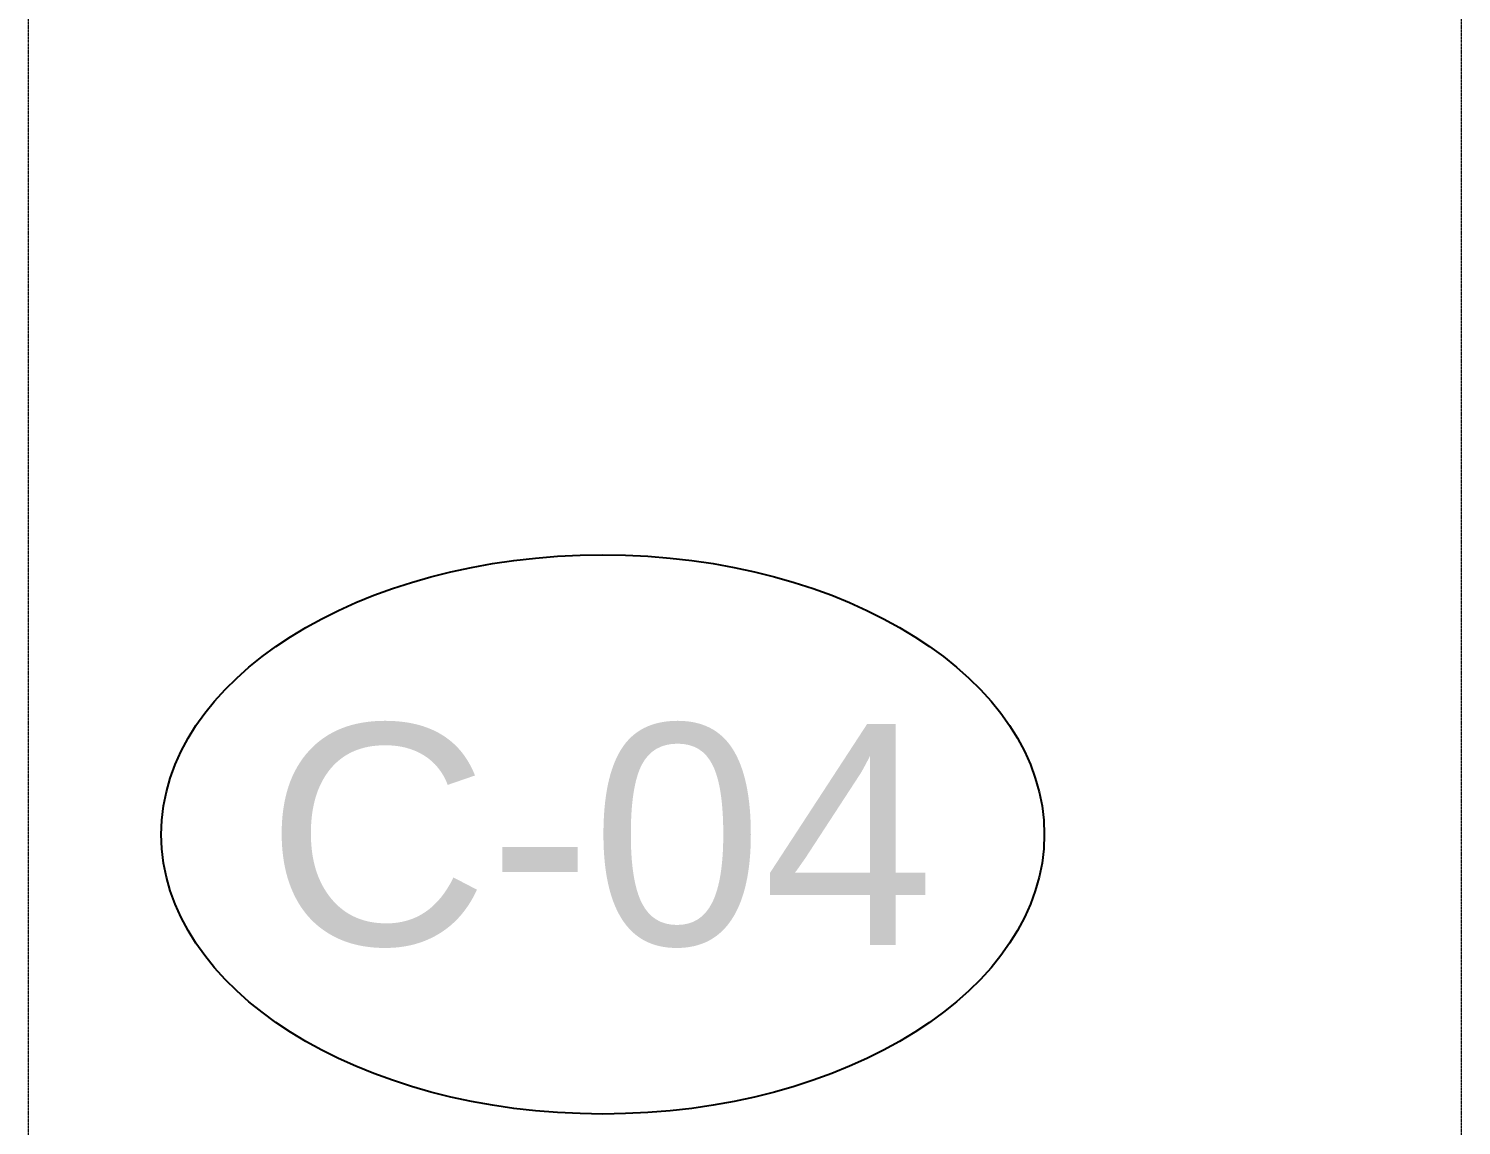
# Model space of a CAD drawing. Header units: millimetres. Extents: x -962357 to -591933, y -35273 to 59420.
# Drawn here: x -697415 to -687680, y 18647 to 26100 of the extents above; entities that cross this region are included whole.
import ezdxf

# ---------------------------------------------------------------- set-up
doc = ezdxf.new("R2010")
doc.units = ezdxf.units.MM
doc.linetypes.add('DPA_Grid _ Level 100', pattern=[10, 5.5, -1.6, 1.3, -1.6])
doc.layers.add('A-ROOM-IDEN', color=3, linetype='Continuous', lineweight=25)
doc.layers.add('S-GRID', color=251, linetype='Continuous', lineweight=9)
doc.styles.add('Arial_1', font='arial.ttf', dxfattribs={"height": 1500})

# ---------------------------------------------------------------- blocks, each defined once
blk = doc.blocks.new('DPA_TAG Room-Ceiling - STANDARD-8527542-4130-01 MULTI-PURPOSE LEVEL - REFLECTED CEILING PLAN')
at = {"layer": 'A-ROOM-IDEN'}
blk.add_ellipse((0, 0), major_axis=(-6, 0), ratio=0.633333, dxfattribs=at)

msp = doc.modelspace()

# ---------------------------------------------------------------- linework, layer by layer
at = {"layer": 'S-GRID', "linetype": 'DPA_Grid _ Level 100'}
for p, q in [((-687680, -30741.3), (-687680, 54920.2)), ((-697415, -30741.3), (-697415, 53532.8))]:
    msp.add_line(p, q, dxfattribs=at)

# ---------------------------------------------------------------- block references
at = {"layer": 'A-ROOM-IDEN', "xscale": 499.9999999999995, "yscale": 499.9999999999995, "zscale": 499.9999999999995}
msp.add_blockref('DPA_TAG Room-Ceiling - STANDARD-8527542-4130-01 MULTI-PURPOSE LEVEL - REFLECTED CEILING PLAN', (-693513.8, 20624.4), dxfattribs=at)

# ---------------------------------------------------------------- texts
at = {"layer": 'A-ROOM-IDEN', "lineweight": 9, "insert": (-695802.1, 21374.1), "char_height": 1500, "width": 5571.728, "attachment_point": 1, "style": 'Arial_1'}
msp.add_mtext('C-04', dxfattribs=at)

doc.saveas('drawing.dxf')
